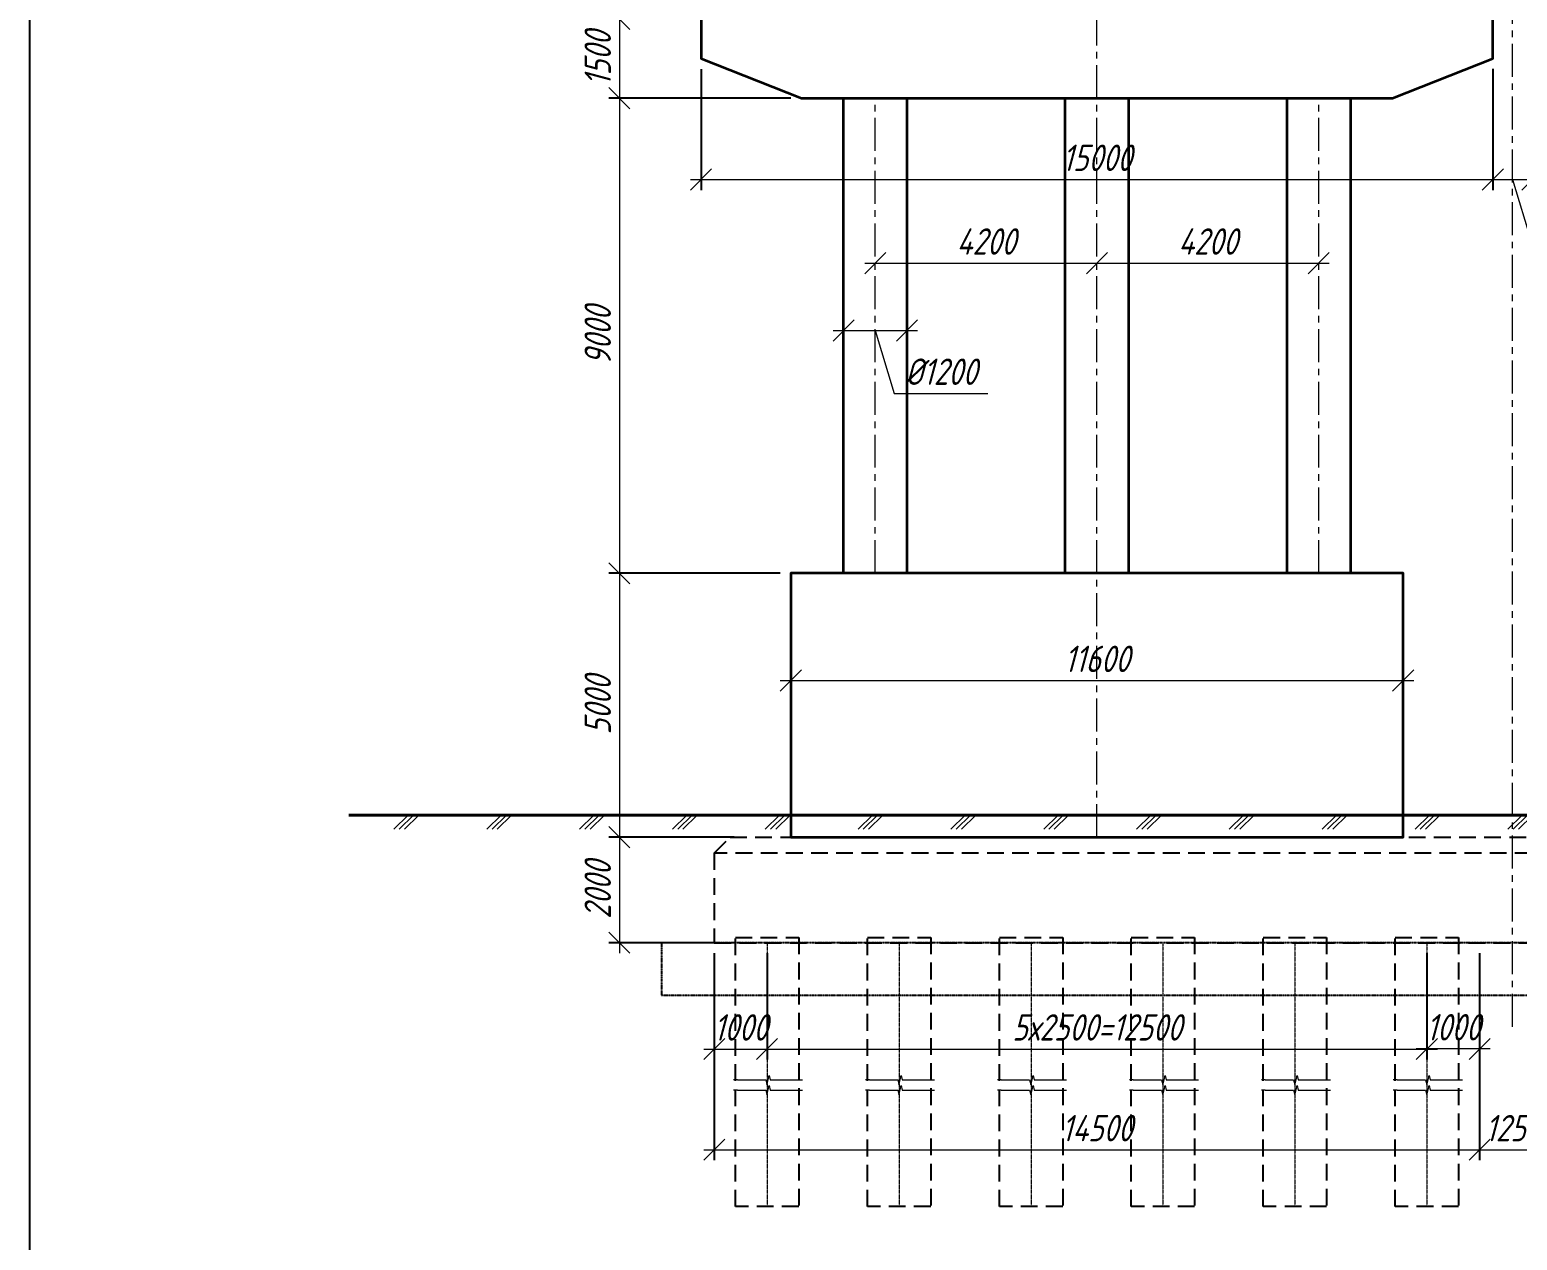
# Model space of a CAD drawing. Header units: millimetres. Extents: x 1864 to 10174863, y -4887456 to 5366151.
# Drawn here: x 7077172 to 7105352, y 15636 to 38568 of the extents above; entities that cross this region are included whole.
import ezdxf

# ---------------------------------------------------------------- set-up
doc = ezdxf.new("R2010")
doc.units = ezdxf.units.MM
doc.linetypes.add('невидимая', pattern=[9.525, 6.35, -3.175])
doc.linetypes.add('осевая', pattern=[2, 1.25, -0.25, 0.25, -0.25])
for name, color, linetype, lineweight in [('01_Основные', 7, 'Continuous', 40), ('04_Невидимые', 3, 'Continuous', 13), ('1-Бетон', 106, 'Continuous', 35), ('ИС_Ось', 3, 'осевая', 18), ('ИС_Размер', 3, 'Continuous', 18), ('ИС_Тонкая', 3, 'Continuous', 18)]:
    doc.layers.add(name, color=color, linetype=linetype, lineweight=lineweight)
doc.layers.add('ИС_Невидимая', color=4, linetype='невидимая')
doc.styles.add('0', font='isocpeur.ttf', dxfattribs={"width": 0.8, "oblique": 15})
doc.dimstyles.new('М200', dxfattribs={"dimscale": 200, "dimtxt": 2.5, "dimasz": 2, "dimexe": 1, "dimexo": 1, "dimgap": 0.8, "dimtad": 1, "dimdec": 0, "dimzin": 0, "dimdsep": 46, "dimtxsty": '0', "dimblk": 'OBLIQUE', "dimcen": 0.09, "dimdle": 1, "dimclrd": 256, "dimclre": 256, "dimclrt": 256, "dimadec": 4, "dimazin": 0, "dimtfac": 1, "dimtdec": 0, "dimtmove": 1, "dimatfit": 2, "dimfxl": 1, "dimtolj": 1, "dimtzin": 0, "dimlwd": -1, "dimarcsym": 0})

# ---------------------------------------------------------------- blocks, each defined once
blk = doc.blocks.new('_OBLIQUE')
at = {"color": 0, "linetype": 'ByBlock', "lineweight": -2}
blk.add_line((0.5, 0.5), (-0.5, -0.5), dxfattribs=at)
blk = doc.blocks.new('*D1141')
at = {"layer": 'Defpoints', "color": 0, "linetype": 'Continuous', "transparency": 16777216}
for p in [(7093190, 34147), (7097390, 34147), (7097390, 34147)]:
    blk.add_point(p, dxfattribs=at)
at = {"layer": 'ИС_Размер', "transparency": 16777216}
blk.add_line((7092990, 34147), (7097590, 34147), dxfattribs=at)
at = {"layer": 'ИС_Размер', "linetype": 'Continuous', "transparency": 16777216, "xscale": 400, "yscale": 400, "zscale": 400, "rotation": 180}
blk.add_blockref('_OBLIQUE', (7093190, 34147), dxfattribs=at)
at = {"layer": 'ИС_Размер', "linetype": 'Continuous', "transparency": 16777216, "xscale": 400, "yscale": 400, "zscale": 400}
blk.add_blockref('_OBLIQUE', (7097390, 34147), dxfattribs=at)
at = {"layer": 'ИС_Размер', "linetype": 'Continuous', "transparency": 16777216, "insert": (7095290, 34557), "char_height": 500, "attachment_point": 5, "style": '0'}
blk.add_mtext('\\A1;4200', dxfattribs=at)
blk = doc.blocks.new('*D1142')
at = {"layer": 'Defpoints', "color": 0, "linetype": 'Continuous', "transparency": 16777216}
for p in [(7097390, 34147), (7101590, 34147), (7101590, 34147)]:
    blk.add_point(p, dxfattribs=at)
at = {"layer": 'ИС_Размер', "transparency": 16777216}
blk.add_line((7097190, 34147), (7101790, 34147), dxfattribs=at)
at = {"layer": 'ИС_Размер', "linetype": 'Continuous', "transparency": 16777216, "xscale": 400, "yscale": 400, "zscale": 400, "rotation": 180}
blk.add_blockref('_OBLIQUE', (7097390, 34147), dxfattribs=at)
at = {"layer": 'ИС_Размер', "linetype": 'Continuous', "transparency": 16777216, "xscale": 400, "yscale": 400, "zscale": 400}
blk.add_blockref('_OBLIQUE', (7101590, 34147), dxfattribs=at)
at = {"layer": 'ИС_Размер', "linetype": 'Continuous', "transparency": 16777216, "insert": (7099490, 34557), "char_height": 500, "attachment_point": 5, "style": '0'}
blk.add_mtext('\\A1;4200', dxfattribs=at)
blk = doc.blocks.new('*D1111')
at = {"layer": 'Defpoints', "color": 0, "linetype": 'Continuous', "transparency": 16777216}
for p in [(7091590, 26240), (7103190, 26240), (7103190, 26240)]:
    blk.add_point(p, dxfattribs=at)
at = {"layer": 'ИС_Размер', "transparency": 16777216}
blk.add_line((7091390, 26240), (7103390, 26240), dxfattribs=at)
at = {"layer": 'ИС_Размер', "linetype": 'Continuous', "transparency": 16777216, "xscale": 400, "yscale": 400, "zscale": 400, "rotation": 180}
blk.add_blockref('_OBLIQUE', (7091590, 26240), dxfattribs=at)
at = {"layer": 'ИС_Размер', "linetype": 'Continuous', "transparency": 16777216, "xscale": 400, "yscale": 400, "zscale": 400}
blk.add_blockref('_OBLIQUE', (7103190, 26240), dxfattribs=at)
at = {"layer": 'ИС_Размер', "linetype": 'Continuous', "transparency": 16777216, "insert": (7097390, 26650), "char_height": 500, "attachment_point": 5, "style": '0'}
blk.add_mtext('\\A1;11600', dxfattribs=at)
blk = doc.blocks.new('*D1132')
at = {"layer": 'Defpoints', "color": 0, "linetype": 'Continuous', "transparency": 16777216}
for p in [(7089890, 38022, 5778), (7104890, 38026, 5778), (7104890, 35732)]:
    blk.add_point(p, dxfattribs=at)
at = {"layer": 'ИС_Размер', "lineweight": -2, "transparency": 16777216}
for p, q in [((7089890, 37822), (7089890, 35532)), ((7104890, 37826), (7104890, 35532))]:
    blk.add_line(p, q, dxfattribs=at)
at = {"layer": 'ИС_Размер', "transparency": 16777216}
blk.add_line((7089690, 35732), (7105090, 35732), dxfattribs=at)
at = {"layer": 'ИС_Размер', "linetype": 'Continuous', "transparency": 16777216, "xscale": 400, "yscale": 400, "zscale": 400, "rotation": 180}
blk.add_blockref('_OBLIQUE', (7089890, 35732), dxfattribs=at)
at = {"layer": 'ИС_Размер', "linetype": 'Continuous', "transparency": 16777216, "xscale": 400, "yscale": 400, "zscale": 400}
blk.add_blockref('_OBLIQUE', (7104890, 35732), dxfattribs=at)
at = {"layer": 'ИС_Размер', "linetype": 'Continuous', "transparency": 16777216, "insert": (7097390, 36142), "char_height": 500, "attachment_point": 5, "style": '0'}
blk.add_mtext('\\A1;15000', dxfattribs=at)
blk = doc.blocks.new('*D1134')
at = {"layer": 'Defpoints', "color": 0, "linetype": 'Continuous', "transparency": 16777216}
for p in [(7092590, 33061, 5778), (7093790, 33061, 5778), (7093790, 32870)]:
    blk.add_point(p, dxfattribs=at)
at = {"layer": 'ИС_Размер', "transparency": 16777216}
for p, q in [((7092390, 32870), (7093990, 32870)), ((7093190, 32870), (7093547, 31680)), ((7093547, 31680), (7095321, 31680))]:
    blk.add_line(p, q, dxfattribs=at)
at = {"layer": 'ИС_Размер', "lineweight": -2, "transparency": 16777216}
for p, q in [((7092590, 32861), (7092590, 32670)), ((7093790, 32861), (7093790, 32670))]:
    blk.add_line(p, q, dxfattribs=at)
at = {"layer": 'ИС_Размер', "linetype": 'Continuous', "transparency": 16777216, "xscale": 400, "yscale": 400, "zscale": 400, "rotation": 180}
blk.add_blockref('_OBLIQUE', (7092590, 32870), dxfattribs=at)
at = {"layer": 'ИС_Размер', "linetype": 'Continuous', "transparency": 16777216, "xscale": 400, "yscale": 400, "zscale": 400}
blk.add_blockref('_OBLIQUE', (7093790, 32870), dxfattribs=at)
at = {"layer": 'ИС_Размер', "linetype": 'Continuous', "transparency": 16777216, "insert": (7094434, 32090), "char_height": 500, "attachment_point": 5, "style": '0'}
blk.add_mtext('\\A1;%%C1200', dxfattribs=at)
blk = doc.blocks.new('*D1135')
at = {"layer": 'Defpoints', "color": 0, "linetype": 'Continuous', "transparency": 16777216}
for p in [(7090715, 23272, 5778), (7088342, 21272), (7090416, 21272, 5778)]:
    blk.add_point(p, dxfattribs=at)
at = {"layer": 'ИС_Размер', "transparency": 16777216}
blk.add_line((7088342, 23472), (7088342, 21072), dxfattribs=at)
at = {"layer": 'ИС_Размер', "lineweight": -2, "transparency": 16777216}
for p, q in [((7090515, 23272), (7088142, 23272)), ((7090216, 21272), (7088142, 21272))]:
    blk.add_line(p, q, dxfattribs=at)
at = {"layer": 'ИС_Размер', "linetype": 'Continuous', "transparency": 16777216, "xscale": 400, "yscale": 400, "zscale": 400}
for p, rotation in [((7088342, 23272), 90), ((7088342, 21272), 270)]:
    blk.add_blockref('_OBLIQUE', p, dxfattribs=dict(at, rotation=rotation))
at = {"layer": 'ИС_Размер', "linetype": 'Continuous', "transparency": 16777216, "insert": (7087932, 22272), "char_height": 500, "attachment_point": 5, "rotation": 90, "style": '0'}
blk.add_mtext('\\A1;2000', dxfattribs=at)
blk = doc.blocks.new('*D1136')
at = {"layer": 'Defpoints', "color": 0, "linetype": 'Continuous', "transparency": 16777216}
for p in [(7105640, 38522, 5778), (7104890, 38022, 5778), (7105640, 35732)]:
    blk.add_point(p, dxfattribs=at)
at = {"layer": 'ИС_Размер', "lineweight": -2, "transparency": 16777216}
for p, q in [((7105640, 38322), (7105640, 35532)), ((7104890, 37822), (7104890, 35532))]:
    blk.add_line(p, q, dxfattribs=at)
at = {"layer": 'ИС_Размер', "transparency": 16777216}
for p, q in [((7104690, 35732), (7105840, 35732)), ((7105265, 35732), (7105622, 34542)), ((7105622, 34542), (7106836, 34542))]:
    blk.add_line(p, q, dxfattribs=at)
at = {"layer": 'ИС_Размер', "linetype": 'Continuous', "transparency": 16777216, "xscale": 400, "yscale": 400, "zscale": 400, "rotation": 180}
blk.add_blockref('_OBLIQUE', (7104890, 35732), dxfattribs=at)
at = {"layer": 'ИС_Размер', "linetype": 'Continuous', "transparency": 16777216, "xscale": 400, "yscale": 400, "zscale": 400}
blk.add_blockref('_OBLIQUE', (7105640, 35732), dxfattribs=at)
at = {"layer": 'ИС_Размер', "linetype": 'Continuous', "transparency": 16777216, "insert": (7106229, 34952), "char_height": 500, "attachment_point": 5, "style": '0'}
blk.add_mtext('\\A1;750', dxfattribs=at)
blk = doc.blocks.new('*D1184')
at = {"layer": 'Defpoints', "color": 0, "linetype": 'Continuous', "transparency": 16777216}
for p in [(7089890, 38772, 5778), (7088342, 37272), (7091790, 37272, 5778)]:
    blk.add_point(p, dxfattribs=at)
at = {"layer": 'ИС_Размер', "transparency": 16777216}
blk.add_line((7088342, 38972), (7088342, 37072), dxfattribs=at)
at = {"layer": 'ИС_Размер', "lineweight": -2, "transparency": 16777216}
for p, q in [((7089690, 38772), (7088142, 38772)), ((7091590, 37272), (7088142, 37272))]:
    blk.add_line(p, q, dxfattribs=at)
at = {"layer": 'ИС_Размер', "linetype": 'Continuous', "transparency": 16777216, "xscale": 400, "yscale": 400, "zscale": 400}
for p, rotation in [((7088342, 38772), 90), ((7088342, 37272), 270)]:
    blk.add_blockref('_OBLIQUE', p, dxfattribs=dict(at, rotation=rotation))
at = {"layer": 'ИС_Размер', "linetype": 'Continuous', "transparency": 16777216, "insert": (7087932, 38022), "char_height": 500, "attachment_point": 5, "rotation": 90, "style": '0'}
blk.add_mtext('\\A1;1500', dxfattribs=at)
blk = doc.blocks.new('*D1185')
at = {"layer": 'Defpoints', "color": 0, "linetype": 'Continuous', "transparency": 16777216}
for p in [(7091790, 37272, 5778), (7088342, 28272), (7091590, 28272, 5778)]:
    blk.add_point(p, dxfattribs=at)
at = {"layer": 'ИС_Размер', "lineweight": -2, "transparency": 16777216}
for p, q in [((7091590, 37272), (7088142, 37272)), ((7091390, 28272), (7088142, 28272))]:
    blk.add_line(p, q, dxfattribs=at)
at = {"layer": 'ИС_Размер', "transparency": 16777216}
blk.add_line((7088342, 37472), (7088342, 28072), dxfattribs=at)
at = {"layer": 'ИС_Размер', "linetype": 'Continuous', "transparency": 16777216, "xscale": 400, "yscale": 400, "zscale": 400}
for p, rotation in [((7088342, 37272), 90), ((7088342, 28272), 270)]:
    blk.add_blockref('_OBLIQUE', p, dxfattribs=dict(at, rotation=rotation))
at = {"layer": 'ИС_Размер', "linetype": 'Continuous', "transparency": 16777216, "insert": (7087932, 32772), "char_height": 500, "attachment_point": 5, "rotation": 90, "style": '0'}
blk.add_mtext('\\A1;9000', dxfattribs=at)
blk = doc.blocks.new('*D1186')
at = {"layer": 'Defpoints', "color": 0, "linetype": 'Continuous', "transparency": 16777216}
for p in [(7091590, 28272, 5778), (7088342, 23272), (7090515, 23272)]:
    blk.add_point(p, dxfattribs=at)
at = {"layer": 'ИС_Размер', "transparency": 16777216}
blk.add_line((7088342, 28472), (7088342, 23072), dxfattribs=at)
at = {"layer": 'ИС_Размер', "lineweight": -2, "transparency": 16777216}
for p, q in [((7091390, 28272), (7088142, 28272)), ((7090315, 23272), (7088142, 23272))]:
    blk.add_line(p, q, dxfattribs=at)
at = {"layer": 'ИС_Размер', "linetype": 'Continuous', "transparency": 16777216, "xscale": 400, "yscale": 400, "zscale": 400}
for p, rotation in [((7088342, 28272), 90), ((7088342, 23272), 270)]:
    blk.add_blockref('_OBLIQUE', p, dxfattribs=dict(at, rotation=rotation))
at = {"layer": 'ИС_Размер', "linetype": 'Continuous', "transparency": 16777216, "insert": (7087932, 25772), "char_height": 500, "attachment_point": 5, "rotation": 90, "style": '0'}
blk.add_mtext('\\A1;5000', dxfattribs=at)
blk = doc.blocks.new('*D1170')
at = {"layer": 'Defpoints', "color": 0, "linetype": 'Continuous', "transparency": 16777216}
for p in [(7090140, 21272, 5778), (7104640, 21272, 5778), (7104640, 17350)]:
    blk.add_point(p, dxfattribs=at)
at = {"layer": 'ИС_Размер', "lineweight": -2, "transparency": 16777216}
for p, q in [((7090140, 21072), (7090140, 17150)), ((7104640, 21072), (7104640, 17150))]:
    blk.add_line(p, q, dxfattribs=at)
at = {"layer": 'ИС_Размер', "transparency": 16777216}
blk.add_line((7089940, 17350), (7104840, 17350), dxfattribs=at)
at = {"layer": 'ИС_Размер', "linetype": 'Continuous', "transparency": 16777216, "xscale": 400, "yscale": 400, "zscale": 400, "rotation": 180}
blk.add_blockref('_OBLIQUE', (7090140, 17350), dxfattribs=at)
at = {"layer": 'ИС_Размер', "linetype": 'Continuous', "transparency": 16777216, "xscale": 400, "yscale": 400, "zscale": 400}
blk.add_blockref('_OBLIQUE', (7104640, 17350), dxfattribs=at)
at = {"layer": 'ИС_Размер', "linetype": 'Continuous', "transparency": 16777216, "insert": (7097390, 17760), "char_height": 500, "attachment_point": 5, "style": '0'}
blk.add_mtext('\\A1;14500', dxfattribs=at)
blk = doc.blocks.new('*D1171')
at = {"layer": 'Defpoints', "color": 0, "linetype": 'Continuous', "transparency": 16777216}
for p in [(7090140, 21272), (7091140, 21272), (7091140, 19258)]:
    blk.add_point(p, dxfattribs=at)
at = {"layer": 'ИС_Размер', "lineweight": -2, "transparency": 16777216}
for p, q in [((7090140, 21072), (7090140, 19058)), ((7091140, 21072), (7091140, 19058))]:
    blk.add_line(p, q, dxfattribs=at)
at = {"layer": 'ИС_Размер', "transparency": 16777216}
blk.add_line((7089940, 19258), (7091340, 19258), dxfattribs=at)
at = {"layer": 'ИС_Размер', "linetype": 'Continuous', "transparency": 16777216, "xscale": 400, "yscale": 400, "zscale": 400, "rotation": 180}
blk.add_blockref('_OBLIQUE', (7090140, 19258), dxfattribs=at)
at = {"layer": 'ИС_Размер', "linetype": 'Continuous', "transparency": 16777216, "xscale": 400, "yscale": 400, "zscale": 400}
blk.add_blockref('_OBLIQUE', (7091140, 19258), dxfattribs=at)
at = {"layer": 'ИС_Размер', "linetype": 'Continuous', "transparency": 16777216, "insert": (7090640, 19668), "char_height": 500, "attachment_point": 5, "style": '0'}
blk.add_mtext('\\A1;1000', dxfattribs=at)
blk = doc.blocks.new('*D1172')
at = {"layer": 'Defpoints', "color": 0, "linetype": 'Continuous', "transparency": 16777216}
for p in [(7091140, 21272), (7103640, 21272), (7103640, 19258)]:
    blk.add_point(p, dxfattribs=at)
at = {"layer": 'ИС_Размер', "lineweight": -2, "transparency": 16777216}
for p, q in [((7091140, 21072), (7091140, 19058)), ((7103640, 21072), (7103640, 19058))]:
    blk.add_line(p, q, dxfattribs=at)
at = {"layer": 'ИС_Размер', "transparency": 16777216}
blk.add_line((7090940, 19258), (7103840, 19258), dxfattribs=at)
at = {"layer": 'ИС_Размер', "linetype": 'Continuous', "transparency": 16777216, "xscale": 400, "yscale": 400, "zscale": 400, "rotation": 180}
blk.add_blockref('_OBLIQUE', (7091140, 19258), dxfattribs=at)
at = {"layer": 'ИС_Размер', "linetype": 'Continuous', "transparency": 16777216, "xscale": 400, "yscale": 400, "zscale": 400}
blk.add_blockref('_OBLIQUE', (7103640, 19258), dxfattribs=at)
at = {"layer": 'ИС_Размер', "linetype": 'Continuous', "transparency": 16777216, "insert": (7097390, 19668), "char_height": 500, "width": 2082.04, "attachment_point": 5, "style": '0'}
blk.add_mtext('\\A1;5х2500=12500', dxfattribs=at)
blk = doc.blocks.new('*D1173')
at = {"layer": 'Defpoints', "color": 0, "linetype": 'Continuous', "transparency": 16777216}
for p in [(7104640, 21272), (7105890, 21272), (7105890, 17350)]:
    blk.add_point(p, dxfattribs=at)
at = {"layer": 'ИС_Размер', "lineweight": -2, "transparency": 16777216}
for p, q in [((7104640, 21072), (7104640, 17150)), ((7105890, 21072), (7105890, 17150))]:
    blk.add_line(p, q, dxfattribs=at)
at = {"layer": 'ИС_Размер', "transparency": 16777216}
blk.add_line((7104440, 17350), (7106090, 17350), dxfattribs=at)
at = {"layer": 'ИС_Размер', "linetype": 'Continuous', "transparency": 16777216, "xscale": 400, "yscale": 400, "zscale": 400, "rotation": 180}
blk.add_blockref('_OBLIQUE', (7104640, 17350), dxfattribs=at)
at = {"layer": 'ИС_Размер', "linetype": 'Continuous', "transparency": 16777216, "xscale": 400, "yscale": 400, "zscale": 400}
blk.add_blockref('_OBLIQUE', (7105890, 17350), dxfattribs=at)
at = {"layer": 'ИС_Размер', "linetype": 'Continuous', "transparency": 16777216, "insert": (7105265, 17760), "char_height": 500, "attachment_point": 5, "style": '0'}
blk.add_mtext('\\A1;1250', dxfattribs=at)
blk = doc.blocks.new('*D1176')
at = {"layer": 'Defpoints', "color": 0, "linetype": 'Continuous', "transparency": 16777216}
for p in [(7103640, 21276), (7104640, 21272), (7103640, 19261)]:
    blk.add_point(p, dxfattribs=at)
at = {"layer": 'ИС_Размер', "lineweight": -2, "transparency": 16777216}
for p, q in [((7103640, 21076), (7103640, 19061)), ((7104640, 21072), (7104640, 19061))]:
    blk.add_line(p, q, dxfattribs=at)
at = {"layer": 'ИС_Размер', "transparency": 16777216}
blk.add_line((7104840, 19261), (7103440, 19261), dxfattribs=at)
at = {"layer": 'ИС_Размер', "linetype": 'Continuous', "transparency": 16777216, "xscale": 400, "yscale": 400, "zscale": 400}
for p, rotation in [((7103640, 19261), 180.0000000133402), ((7104640, 19261), 1.334020893750676e-08)]:
    blk.add_blockref('_OBLIQUE', p, dxfattribs=dict(at, rotation=rotation))
at = {"layer": 'ИС_Размер', "linetype": 'Continuous', "transparency": 16777216, "insert": (7104140, 19671), "char_height": 500, "attachment_point": 5, "rotation": 0, "style": '0'}
blk.add_mtext('\\A1;1000', dxfattribs=at)
blk = doc.blocks.new('*U957')
at = {"color": 0, "linetype": 'ByBlock', "lineweight": -2}
for p, q in [((21.9, 0), (0, 0)), ((47.2, 0), (25.4, 0)), ((47.2, 0), (50.2, 0)), ((0, 0), (-3, 0))]:
    blk.add_line(p, q, dxfattribs=at)
blk.add_lwpolyline([(25.4, 0), (24.5, -3.5), (22.7, 3.5), (21.9, 0)], dxfattribs=at)
blk = doc.blocks.new('*U954')
at = {"color": 0, "linetype": 'ByBlock', "lineweight": -2}
for p, q in [((21.9, 0), (0, 0)), ((47.2, 0), (25.4, 0)), ((47.2, 0), (50.2, 0)), ((0, 0), (-3, 0))]:
    blk.add_line(p, q, dxfattribs=at)
blk.add_lwpolyline([(25.4, 0), (24.5, -3.5), (22.7, 3.5), (21.9, 0)], dxfattribs=at)
blk = doc.blocks.new('*U1108')
at = {"layer": 'ИС_Невидимая', "ltscale": 50}
blk.add_lwpolyline([(-618, 2550), (582, 2550), (582, -2550), (-618, -2550)], close=True, dxfattribs=at)
at = {"layer": 'ИС_Ось', "ltscale": 0.3}
blk.add_lwpolyline([(-18, 2450), (-18, -2550)], dxfattribs=at)
at = {"layer": 'ИС_Тонкая', "xscale": -24.62300410485155, "yscale": 24.62300410485155, "zscale": 24.62300410485155}
for name, p in [('*U957', (582, -150)), ('*U954', (582, -342))]:
    blk.add_blockref(name, p, dxfattribs=at)
blk = doc.blocks.new('*U1105')
at = {"layer": 'ИС_Ось', "color": 0, "linetype": 'ByBlock', "lineweight": -2, "transparency": 16777216}
for p in [(0, 0), (2500, 0), (5000, 0), (7500, 0), (10000, 0), (12500, 0)]:
    blk.add_blockref('*U1108', p, dxfattribs=at)
blk = doc.blocks.new('земля')
at = {"layer": '04_Невидимые', "ltscale": 1000}
for points in [[(-536, -536), (0, 0)], [(-336, -536), (200, 0)], [(-136, -536), (400, 0)]]:
    blk.add_lwpolyline(points, dxfattribs=at)
blk = doc.blocks.new('*U472')
at = {"layer": '04_Невидимые', "xscale": 0.5000000000000201, "yscale": 0.5000000000000201, "zscale": 0.5000000000000201, "rotation": 359.2773730583461}
blk.add_blockref('земля', (36, 134), dxfattribs=at)
blk = doc.blocks.new('*U1311')
at = {"color": 0, "linetype": 'ByBlock', "lineweight": -2, "transparency": 16777216}
blk.add_blockref('*U472', (0, 0), dxfattribs=at)
blk = doc.blocks.new('*U1312')
at = {"layer": 'ИС_Размер', "color": 0, "linetype": 'ByBlock', "lineweight": -2, "transparency": 16777216}
for p in [(0, 0), (1759, 0), (3517, 0), (5276, 0), (7034, 0), (8793, 0), (10552, 0), (12310, 0), (14069, 0), (15827, 0), (17586, 0), (19345, 0), (21103, 0)]:
    blk.add_blockref('*U1311', p, dxfattribs=at)

msp = doc.modelspace()

# ---------------------------------------------------------------- linework, layer by layer
at = {"color": 1}
msp.add_lwpolyline([(7077171.7, 60973.5), (7137893, 60973.5), (7137893, -10235), (7077171.7, -10235)], close=True, dxfattribs=at)
at = {"layer": '01_Основные', "elevation": 5778.2}
msp.add_lwpolyline([(7083213.8, 23687.6), (7132447.7, 23687.6)], dxfattribs=at)
at = {"layer": '1-Бетон', "elevation": 5778.2}
for points in [[(7104889.8, 38772.3), (7089890, 38772.3), (7089890.2, 38022.3), (7091790.4, 37272.3), (7102990.2, 37272.3), (7104890, 38022.3)], [(7092590.4, 37272.3), (7093790.4, 37272.3), (7093790.4, 28272.3), (7092590.4, 28272.3)], [(7096790.4, 37272.3), (7097990.4, 37272.3), (7097990.4, 28272.3), (7096790.4, 28272.3)], [(7100990.4, 37272.3), (7102190.4, 37272.3), (7102190.4, 28272.3), (7100990.4, 28272.3)], [(7091590.3, 23272.2), (7103190.3, 23272.2), (7103190, 28272.3), (7091590, 28272.3)]]:
    msp.add_lwpolyline(points, close=True, dxfattribs=at)
at = {"layer": 'ИС_Невидимая', "ltscale": 50, "elevation": 5778.2}
for points in [[(7120389.8, 22972.3), (7090139.6, 22972.1), (7090439.3, 23272.1), (7120089.8, 23272.3)], [(7090140, 21272.2), (7120390.2, 21272.2), (7120389.8, 22972.2), (7090139.6, 22972.2)]]:
    msp.add_lwpolyline(points, close=True, dxfattribs=at)
at = {"layer": 'ИС_Невидимая', "ltscale": 0.3, "elevation": 5778.2}
for points in [[(7121390.7, 21272.2), (7089140.9, 21272.2), (7089140.9, 20272.2)], [(7121390.7, 20272.2), (7089140.9, 20272.2)]]:
    msp.add_lwpolyline(points, dxfattribs=at)
at = {"layer": 'ИС_Ось', "ltscale": 500}
for p, q in [((7093190.4, 28272.3, 5778.2), (7093190.4, 37272.3, 5778.2)), ((7097390.4, 30272.3, 5778.2), (7097390.4, 37272.3, 5778.2)), ((7101590.4, 28272.3, 5778.2), (7101590.4, 37272.3, 5778.2))]:
    msp.add_line(p, q, dxfattribs=at)
at = {"layer": 'ИС_Ось', "ltscale": 500, "elevation": 5778.2}
for points in [[(7105265, 19677.5), (7105265, 39868.2)], [(7097390, 23272.2), (7097389.9, 38772.3)]]:
    msp.add_lwpolyline(points, dxfattribs=at)

# ---------------------------------------------------------------- block references
at = {"layer": 'ИС_Ось'}
msp.add_blockref('*U1105', (7091158.5, 18822.2, 5778.2), dxfattribs=at)
at = {"layer": 'ИС_Размер'}
msp.add_blockref('*U1312', (7084306.1, 23554.5, 5778.2), dxfattribs=at)

# ---------------------------------------------------------------- dimensions: what is measured, and where the dimension line sits
at = {"layer": 'ИС_Размер', "linetype": 'Continuous'}
for base, p1, p2, picture, middle in [((7088342, 37272.3), (7089890, 38772.3, 5778.2), (7091790.4, 37272.3, 5778.2), '*D1184', (7087932, 38022.3)), ((7088341.6, 28272.3), (7091790.4, 37272.3, 5778.2), (7091590, 28272.3, 5778.2), '*D1185', (7087931.6, 32772.3)), ((7088342, 23272.2), (7091590, 28272.3, 5778.2), (7090515.4, 23272.2), '*D1186', (7087932, 25772.3)), ((7088342, 21272.2), (7090715.4, 23272.2, 5778.2), (7090416.1, 21272.2, 5778.2), '*D1135', (7087932, 22272.2))]:
    dim = msp.add_linear_dim(base=base, p1=p1, p2=p2, angle=90, dimstyle='М200', dxfattribs=at)
    dim.commit()
    dim.dimension.update_dxf_attribs({"geometry": picture, "text_midpoint": middle})
for base, p1, p2, picture, middle in [((7105639.7, 35732.5), (7104890, 38022.3, 5778.2), (7105639.7, 38522.3, 5778.2), '*D1136', (7105781.9, 34952.5)), ((7104890, 35732.5), (7089890.2, 38022.3, 5778.2), (7104890, 38025.9, 5778.2), '*D1132', (7097390.1, 36142.5)), ((7097390, 34147, 5778.2), (7093190.4, 34147, 5778.2), (7097390, 34147, 5778.2), '*D1141', (7095290.2, 34557, 5778.2)), ((7101590.4, 34147, 5778.2), (7097390, 34147, 5778.2), (7101590.4, 34147, 5778.2), '*D1142', (7099490.2, 34557, 5778.2)), ((7103190.5, 26239.7, 5778.2), (7091590.5, 26239.7, 5778.2), (7103190.5, 26239.7, 5778.2), '*D1111', (7097390.5, 26649.7, 5778.2)), ((7104640, 17350.4), (7090140, 21272.2, 5778.2), (7104640, 21272.2, 5778.2), '*D1170', (7097390, 17760.4))]:
    dim = msp.add_linear_dim(base=base, p1=p1, p2=p2, dimstyle='М200', dxfattribs=at)
    dim.commit()
    dim.dimension.update_dxf_attribs({"geometry": picture, "text_midpoint": middle})
for base, p1, p2, text, picture, middle in [((7093790.4, 32870), (7092590.4, 33060.8, 5778.2), (7093790.4, 33060.8, 5778.2), '%%C<>', '*D1134', (7093707.4, 32090)), ((7103640, 19258.1, 5778.2), (7091140, 21272.2, 5778.2), (7103640, 21272.2, 5778.2), '5х2500=<>', '*D1172', (7097390, 19668.1, 5778.2))]:
    dim = msp.add_linear_dim(base=base, p1=p1, p2=p2, text=text, dimstyle='М200', dxfattribs=at)
    dim.commit()
    dim.dimension.update_dxf_attribs({"geometry": picture, "text_midpoint": middle})
for base, p1, p2, picture, middle in [((7091140, 19258.1, 5778.2), (7090140, 21272.2, 5778.2), (7091140, 21272.2, 5778.2), '*D1171', (7090640, 19258.1, 5778.2)), ((7105890.4835, 17350.3976, 5778.159), (7104639.9994, 21272.2477, 5778.159), (7105890.4835, 21272.2477, 5778.159), '*D1173', (7105265.2415, 17350.3976, 5778.159))]:
    dim = msp.add_linear_dim(base=base, p1=p1, p2=p2, dimstyle='М200', dxfattribs=at)
    dim.commit()
    dim.dimension.update_dxf_attribs({"geometry": picture, "text_midpoint": middle, "dimtype": 160})
dim = msp.add_linear_dim(base=(7103640, 19261.4, 5778.2), p1=(7104640, 21272.2, 5778.2), p2=(7103640, 21275.5, 5778.2), angle=180, dimstyle='М200', dxfattribs=at)
dim.commit()
dim.dimension.update_dxf_attribs({"geometry": '*D1176', "text_midpoint": (7104139.7, 19261.4, 5778.2), "dimtype": 160})

doc.saveas('drawing.dxf')
